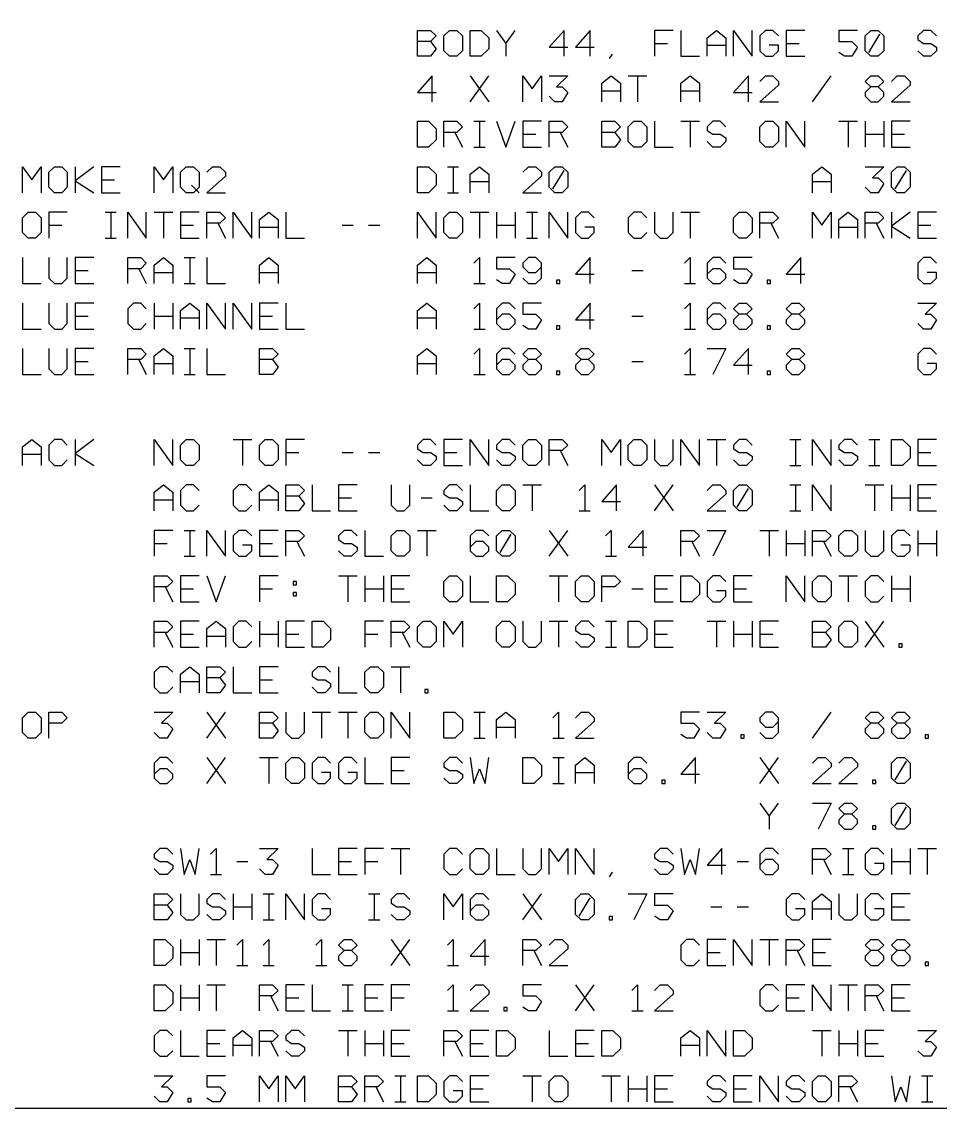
# Model space of a CAD drawing. Extents: x 0 to 610, y 0 to 915.
# Drawn here: x 324.1 to 465.6, y 574 to 741.3 of the extents above; entities that cross this region are included whole.
import ezdxf

# ---------------------------------------------------------------- set-up
doc = ezdxf.new("R2010")
doc.units = 0
doc.layers.add('NOTES', color=8, linetype='Continuous')

msp = doc.modelspace()

# ---------------------------------------------------------------- linework, layer by layer
at = {"layer": 'NOTES', "color": 8}
msp.add_lwpolyline([(6, 574), (604, 574), (604, 909), (6, 909)], close=True, dxfattribs=at)
for points in [[(385.09, 736), (385.09, 740), (387.09, 740), (387.94, 739.14), (387.09, 738.29), (385.09, 738.29)], [(390, 740), (391.14, 740), (392, 739.14), (392, 736.86), (391.14, 736), (390, 736), (389.14, 736.86), (389.14, 739.14), (390, 740)], [(393.2, 736), (393.2, 740), (394.91, 740), (396.06, 738.86), (396.06, 737.14), (394.91, 736), (393.2, 736)], [(397.26, 740), (398.69, 738), (400.11, 740)], [(407.66, 736), (407.66, 740), (405.37, 737.43), (408.23, 737.43)], [(411.71, 736), (411.71, 740), (409.43, 737.43), (412.29, 737.43)], [(424.46, 740), (421.6, 740), (421.6, 736)], [(425.66, 740), (425.66, 736), (428.51, 736)], [(429.71, 736), (429.71, 738.86), (431.14, 740), (432.57, 738.86), (432.57, 736)], [(433.77, 736), (433.77, 740), (436.63, 736), (436.63, 740)], [(440.69, 739.14), (439.83, 740), (438.69, 740), (437.83, 739.14), (437.83, 736.86), (438.69, 736), (439.83, 736), (440.69, 736.86), (440.69, 737.71), (439.26, 737.71)], [(444.74, 740), (441.89, 740), (441.89, 736), (444.74, 736)], [(452.86, 740), (450, 740), (450, 738.29), (452, 738.29), (452.86, 737.43), (452, 736), (450.86, 736), (450, 736.57)], [(454.91, 740), (456.06, 740), (456.91, 739.14), (456.91, 736.86), (456.06, 736), (454.91, 736), (454.06, 736.86), (454.06, 739.14), (454.91, 740)], [(465.03, 739.14), (464.17, 740), (463.03, 740), (462.17, 739.14), (462.17, 738.57), (463.03, 738), (464.17, 738), (465.03, 737.43), (465.03, 736.86), (464.17, 736), (463.03, 736), (462.17, 736.86)], [(387.09, 738.29), (387.94, 737.14), (387.09, 736), (385.09, 736)], [(398.69, 738), (398.69, 736)], [(421.6, 738), (423.6, 738)], [(441.89, 738), (443.89, 738)], [(454.63, 736.57), (456.34, 739.43)], [(415.09, 736.34), (414.63, 735.66)], [(429.71, 737.71), (432.57, 737.71)], [(387.37, 729), (387.37, 733), (385.09, 730.43), (387.94, 730.43)], [(393.2, 733), (396.06, 729)], [(393.2, 729), (396.06, 733)], [(401.31, 729), (401.31, 733), (402.74, 731), (404.17, 733), (404.17, 729)], [(405.37, 733), (408.23, 733), (406.51, 731.29), (407.37, 731.29), (408.23, 730.43), (407.37, 729), (406.23, 729), (405.37, 729.86)], [(413.49, 729), (413.49, 731.86), (414.91, 733), (416.34, 731.86), (416.34, 729)], [(417.54, 733), (420.4, 733)], [(418.97, 733), (418.97, 729)], [(425.66, 729), (425.66, 731.86), (427.09, 733), (428.51, 731.86), (428.51, 729)], [(436.06, 729), (436.06, 733), (433.77, 730.43), (436.63, 730.43)], [(437.83, 732.14), (438.69, 733), (439.83, 733), (440.69, 732.14), (440.69, 731.57), (437.83, 729), (440.69, 729)], [(445.94, 729), (448.8, 733)], [(454.91, 731.29), (454.06, 732.14), (454.91, 733), (456.06, 733), (456.91, 732.14), (456.06, 731.29), (454.91, 731.29), (454.06, 730.43), (454.06, 729.86), (454.91, 729), (456.06, 729), (456.91, 729.86), (456.91, 730.43), (456.06, 731.29)], [(458.11, 732.14), (458.97, 733), (460.11, 733), (460.97, 732.14), (460.97, 731.57), (458.11, 729), (460.97, 729)], [(413.49, 730.71), (416.34, 730.71)], [(425.66, 730.71), (428.51, 730.71)], [(385.09, 722), (385.09, 726), (386.8, 726), (387.94, 724.86), (387.94, 723.14), (386.8, 722), (385.09, 722)], [(389.14, 722), (389.14, 726), (391.14, 726), (392, 725.14), (391.14, 724.29), (389.14, 724.29)], [(393.77, 726), (395.49, 726)], [(394.63, 726), (394.63, 722)], [(397.26, 726), (398.69, 722), (400.11, 726)], [(404.17, 726), (401.31, 726), (401.31, 722), (404.17, 722)], [(405.37, 722), (405.37, 726), (407.37, 726), (408.23, 725.14), (407.37, 724.29), (405.37, 724.29)], [(413.49, 722), (413.49, 726), (415.49, 726), (416.34, 725.14), (415.49, 724.29), (413.49, 724.29)], [(418.4, 726), (419.54, 726), (420.4, 725.14), (420.4, 722.86), (419.54, 722), (418.4, 722), (417.54, 722.86), (417.54, 725.14), (418.4, 726)], [(421.6, 726), (421.6, 722), (424.46, 722)], [(425.66, 726), (428.51, 726)], [(427.09, 726), (427.09, 722)], [(432.57, 725.14), (431.71, 726), (430.57, 726), (429.71, 725.14), (429.71, 724.57), (430.57, 724), (431.71, 724), (432.57, 723.43), (432.57, 722.86), (431.71, 722), (430.57, 722), (429.71, 722.86)], [(438.69, 726), (439.83, 726), (440.69, 725.14), (440.69, 722.86), (439.83, 722), (438.69, 722), (437.83, 722.86), (437.83, 725.14), (438.69, 726)], [(441.89, 722), (441.89, 726), (444.74, 722), (444.74, 726)], [(450, 726), (452.86, 726)], [(451.43, 726), (451.43, 722)], [(454.06, 726), (454.06, 722)], [(456.91, 726), (456.91, 722)], [(460.97, 726), (458.11, 726), (458.11, 722), (460.97, 722)], [(390.86, 724.29), (392, 722)], [(401.31, 724), (403.31, 724)], [(407.09, 724.29), (408.23, 722)], [(415.49, 724.29), (416.34, 723.14), (415.49, 722), (413.49, 722)], [(454.06, 724), (456.91, 724)], [(458.11, 724), (460.11, 724)], [(393.77, 722), (395.49, 722)], [(324.23, 715), (324.23, 719), (325.66, 717), (327.09, 719), (327.09, 715)], [(329.14, 719), (330.29, 719), (331.14, 718.14), (331.14, 715.86), (330.29, 715), (329.14, 715), (328.29, 715.86), (328.29, 718.14), (329.14, 719)], [(332.34, 719), (332.34, 715)], [(335.2, 719), (332.34, 716.83)], [(339.26, 719), (336.4, 719), (336.4, 715), (339.26, 715)], [(344.51, 715), (344.51, 719), (345.94, 717), (347.37, 719), (347.37, 715)], [(349.43, 719), (350.57, 719), (351.43, 718.14), (351.43, 715.86), (350.57, 715), (349.43, 715), (348.57, 715.86), (348.57, 718.14), (349.43, 719)], [(352.63, 718.14), (353.49, 719), (354.63, 719), (355.49, 718.14), (355.49, 717.57), (352.63, 715), (355.49, 715)], [(385.09, 715), (385.09, 719), (386.8, 719), (387.94, 717.86), (387.94, 716.14), (386.8, 715), (385.09, 715)], [(389.71, 719), (391.43, 719)], [(390.57, 719), (390.57, 715)], [(393.2, 715), (393.2, 717.86), (394.63, 719), (396.06, 717.86), (396.06, 715)], [(401.31, 718.14), (402.17, 719), (403.31, 719), (404.17, 718.14), (404.17, 717.57), (401.31, 715), (404.17, 715)], [(406.23, 719), (407.37, 719), (408.23, 718.14), (408.23, 715.86), (407.37, 715), (406.23, 715), (405.37, 715.86), (405.37, 718.14), (406.23, 719)], [(405.94, 715.57), (407.66, 718.43)], [(445.94, 715), (445.94, 717.86), (447.37, 719), (448.8, 717.86), (448.8, 715)], [(454.06, 719), (456.91, 719), (455.2, 717.29), (456.06, 717.29), (456.91, 716.43), (456.06, 715), (454.91, 715), (454.06, 715.86)], [(458.97, 719), (460.11, 719), (460.97, 718.14), (460.97, 715.86), (460.11, 715), (458.97, 715), (458.11, 715.86), (458.11, 718.14), (458.97, 719)], [(458.69, 715.57), (460.4, 718.43)], [(332.34, 716.83), (335.2, 715)], [(336.4, 717), (338.4, 717)], [(393.2, 716.71), (396.06, 716.71)], [(445.94, 716.71), (448.8, 716.71)], [(350.29, 716.14), (351.43, 715)], [(389.71, 715), (391.43, 715)], [(325.09, 712), (326.23, 712), (327.09, 711.14), (327.09, 708.86), (326.23, 708), (325.09, 708), (324.23, 708.86), (324.23, 711.14), (325.09, 712)], [(331.14, 712), (328.29, 712), (328.29, 708)], [(336.97, 712), (338.69, 712)], [(337.83, 712), (337.83, 708)], [(340.46, 708), (340.46, 712), (343.31, 708), (343.31, 712)], [(344.51, 712), (347.37, 712)], [(345.94, 712), (345.94, 708)], [(351.43, 712), (348.57, 712), (348.57, 708), (351.43, 708)], [(352.63, 708), (352.63, 712), (354.63, 712), (355.49, 711.14), (354.63, 710.29), (352.63, 710.29)], [(356.69, 708), (356.69, 712), (359.54, 708), (359.54, 712)], [(360.74, 708), (360.74, 710.86), (362.17, 712), (363.6, 710.86), (363.6, 708)], [(364.8, 712), (364.8, 708), (367.66, 708)], [(385.09, 708), (385.09, 712), (387.94, 708), (387.94, 712)], [(390, 712), (391.14, 712), (392, 711.14), (392, 708.86), (391.14, 708), (390, 708), (389.14, 708.86), (389.14, 711.14), (390, 712)], [(393.2, 712), (396.06, 712)], [(394.63, 712), (394.63, 708)], [(397.26, 712), (397.26, 708)], [(400.11, 712), (400.11, 708)], [(401.89, 712), (403.6, 712)], [(402.74, 712), (402.74, 708)], [(405.37, 708), (405.37, 712), (408.23, 708), (408.23, 712)], [(412.29, 711.14), (411.43, 712), (410.29, 712), (409.43, 711.14), (409.43, 708.86), (410.29, 708), (411.43, 708), (412.29, 708.86), (412.29, 709.71), (410.86, 709.71)], [(420.4, 711.14), (419.54, 712), (418.4, 712), (417.54, 711.14), (417.54, 708.86), (418.4, 708), (419.54, 708), (420.4, 708.86)], [(421.6, 712), (421.6, 708.86), (422.46, 708), (423.6, 708), (424.46, 708.86), (424.46, 712)], [(425.66, 712), (428.51, 712)], [(427.09, 712), (427.09, 708)], [(434.63, 712), (435.77, 712), (436.63, 711.14), (436.63, 708.86), (435.77, 708), (434.63, 708), (433.77, 708.86), (433.77, 711.14), (434.63, 712)], [(437.83, 708), (437.83, 712), (439.83, 712), (440.69, 711.14), (439.83, 710.29), (437.83, 710.29)], [(445.94, 708), (445.94, 712), (447.37, 710), (448.8, 712), (448.8, 708)], [(450, 708), (450, 710.86), (451.43, 712), (452.86, 710.86), (452.86, 708)], [(454.06, 708), (454.06, 712), (456.06, 712), (456.91, 711.14), (456.06, 710.29), (454.06, 710.29)], [(458.11, 712), (458.11, 708)], [(460.97, 712), (458.11, 709.83)], [(465.03, 712), (462.17, 712), (462.17, 708), (465.03, 708)], [(328.29, 710), (330.29, 710)], [(348.57, 710), (350.57, 710)], [(354.34, 710.29), (355.49, 708)], [(360.74, 709.71), (363.6, 709.71)], [(373.49, 710), (375.2, 710)], [(377.54, 710), (379.26, 710)], [(397.26, 710), (400.11, 710)], [(439.54, 710.29), (440.69, 708)], [(450, 709.71), (452.86, 709.71)], [(455.77, 710.29), (456.91, 708)], [(458.11, 709.83), (460.97, 708)], [(462.17, 710), (464.17, 710)], [(336.97, 708), (338.69, 708)], [(401.89, 708), (403.6, 708)], [(324.23, 705), (324.23, 701), (327.09, 701)], [(328.29, 705), (328.29, 701.86), (329.14, 701), (330.29, 701), (331.14, 701.86), (331.14, 705)], [(335.2, 705), (332.34, 705), (332.34, 701), (335.2, 701)], [(340.46, 701), (340.46, 705), (342.46, 705), (343.31, 704.14), (342.46, 703.29), (340.46, 703.29)], [(344.51, 701), (344.51, 703.86), (345.94, 705), (347.37, 703.86), (347.37, 701)], [(349.14, 705), (350.86, 705)], [(350, 705), (350, 701)], [(352.63, 705), (352.63, 701), (355.49, 701)], [(360.74, 701), (360.74, 703.86), (362.17, 705), (363.6, 703.86), (363.6, 701)], [(385.09, 701), (385.09, 703.86), (386.51, 705), (387.94, 703.86), (387.94, 701)], [(393.77, 704.14), (394.63, 705), (394.63, 701)], [(400.11, 705), (397.26, 705), (397.26, 703.29), (399.26, 703.29), (400.11, 702.43), (399.26, 701), (398.11, 701), (397.26, 701.57)], [(401.31, 701.86), (402.17, 701), (403.31, 701), (404.17, 701.86), (404.17, 704.14), (403.31, 705), (402.17, 705), (401.31, 704.14), (401.31, 703.57), (402.17, 702.71), (403.31, 702.71), (404.17, 703.57)], [(411.71, 701), (411.71, 705), (409.43, 702.43), (412.29, 702.43)], [(426.23, 704.14), (427.09, 705), (427.09, 701)], [(432.57, 704.14), (431.71, 705), (430.57, 705), (429.71, 704.14), (429.71, 701.86), (430.57, 701), (431.71, 701), (432.57, 701.86), (432.57, 702.43), (431.71, 703.29), (430.57, 703.29), (429.71, 702.43)], [(436.63, 705), (433.77, 705), (433.77, 703.29), (435.77, 703.29), (436.63, 702.43), (435.77, 701), (434.63, 701), (433.77, 701.57)], [(444.17, 701), (444.17, 705), (441.89, 702.43), (444.74, 702.43)], [(465.03, 704.14), (464.17, 705), (463.03, 705), (462.17, 704.14), (462.17, 701.86), (463.03, 701), (464.17, 701), (465.03, 701.86), (465.03, 702.71), (463.6, 702.71)], [(332.34, 703), (334.34, 703)], [(342.17, 703.29), (343.31, 701)], [(418.11, 703), (419.83, 703)], [(344.51, 702.71), (347.37, 702.71)], [(360.74, 702.71), (363.6, 702.71)], [(385.09, 702.71), (387.94, 702.71)], [(406.51, 701), (407.03, 701), (407.03, 701.51), (406.51, 701.51), (406.51, 701)], [(438.97, 701), (439.49, 701), (439.49, 701.51), (438.97, 701.51), (438.97, 701)], [(349.14, 701), (350.86, 701)], [(393.77, 701), (395.49, 701)], [(426.23, 701), (427.94, 701)], [(324.23, 698), (324.23, 694), (327.09, 694)], [(328.29, 698), (328.29, 694.86), (329.14, 694), (330.29, 694), (331.14, 694.86), (331.14, 698)], [(335.2, 698), (332.34, 698), (332.34, 694), (335.2, 694)], [(343.31, 697.14), (342.46, 698), (341.31, 698), (340.46, 697.14), (340.46, 694.86), (341.31, 694), (342.46, 694), (343.31, 694.86)], [(344.51, 698), (344.51, 694)], [(347.37, 698), (347.37, 694)], [(348.57, 694), (348.57, 696.86), (350, 698), (351.43, 696.86), (351.43, 694)], [(352.63, 694), (352.63, 698), (355.49, 694), (355.49, 698)], [(356.69, 694), (356.69, 698), (359.54, 694), (359.54, 698)], [(363.6, 698), (360.74, 698), (360.74, 694), (363.6, 694)], [(364.8, 698), (364.8, 694), (367.66, 694)], [(385.09, 694), (385.09, 696.86), (386.51, 698), (387.94, 696.86), (387.94, 694)], [(393.77, 697.14), (394.63, 698), (394.63, 694)], [(400.11, 697.14), (399.26, 698), (398.11, 698), (397.26, 697.14), (397.26, 694.86), (398.11, 694), (399.26, 694), (400.11, 694.86), (400.11, 695.43), (399.26, 696.29), (398.11, 696.29), (397.26, 695.43)], [(404.17, 698), (401.31, 698), (401.31, 696.29), (403.31, 696.29), (404.17, 695.43), (403.31, 694), (402.17, 694), (401.31, 694.57)], [(411.71, 694), (411.71, 698), (409.43, 695.43), (412.29, 695.43)], [(426.23, 697.14), (427.09, 698), (427.09, 694)], [(432.57, 697.14), (431.71, 698), (430.57, 698), (429.71, 697.14), (429.71, 694.86), (430.57, 694), (431.71, 694), (432.57, 694.86), (432.57, 695.43), (431.71, 696.29), (430.57, 696.29), (429.71, 695.43)], [(434.63, 696.29), (433.77, 697.14), (434.63, 698), (435.77, 698), (436.63, 697.14), (435.77, 696.29), (434.63, 696.29), (433.77, 695.43), (433.77, 694.86), (434.63, 694), (435.77, 694), (436.63, 694.86), (436.63, 695.43), (435.77, 696.29)], [(442.74, 696.29), (441.89, 697.14), (442.74, 698), (443.89, 698), (444.74, 697.14), (443.89, 696.29), (442.74, 696.29), (441.89, 695.43), (441.89, 694.86), (442.74, 694), (443.89, 694), (444.74, 694.86), (444.74, 695.43), (443.89, 696.29)], [(462.17, 698), (465.03, 698), (463.31, 696.29), (464.17, 696.29), (465.03, 695.43), (464.17, 694), (463.03, 694), (462.17, 694.86)], [(332.34, 696), (334.34, 696)], [(344.51, 696), (347.37, 696)], [(348.57, 695.71), (351.43, 695.71)], [(360.74, 696), (362.74, 696)], [(385.09, 695.71), (387.94, 695.71)], [(406.51, 694), (407.03, 694), (407.03, 694.51), (406.51, 694.51), (406.51, 694)], [(418.11, 696), (419.83, 696)], [(438.97, 694), (439.49, 694), (439.49, 694.51), (438.97, 694.51), (438.97, 694)], [(393.77, 694), (395.49, 694)], [(426.23, 694), (427.94, 694)], [(324.23, 691), (324.23, 687), (327.09, 687)], [(328.29, 691), (328.29, 687.86), (329.14, 687), (330.29, 687), (331.14, 687.86), (331.14, 691)], [(335.2, 691), (332.34, 691), (332.34, 687), (335.2, 687)], [(340.46, 687), (340.46, 691), (342.46, 691), (343.31, 690.14), (342.46, 689.29), (340.46, 689.29)], [(344.51, 687), (344.51, 689.86), (345.94, 691), (347.37, 689.86), (347.37, 687)], [(349.14, 691), (350.86, 691)], [(350, 691), (350, 687)], [(352.63, 691), (352.63, 687), (355.49, 687)], [(360.74, 687), (360.74, 691), (362.74, 691), (363.6, 690.14), (362.74, 689.29), (360.74, 689.29)], [(385.09, 687), (385.09, 689.86), (386.51, 691), (387.94, 689.86), (387.94, 687)], [(393.77, 690.14), (394.63, 691), (394.63, 687)], [(400.11, 690.14), (399.26, 691), (398.11, 691), (397.26, 690.14), (397.26, 687.86), (398.11, 687), (399.26, 687), (400.11, 687.86), (400.11, 688.43), (399.26, 689.29), (398.11, 689.29), (397.26, 688.43)], [(402.17, 689.29), (401.31, 690.14), (402.17, 691), (403.31, 691), (404.17, 690.14), (403.31, 689.29), (402.17, 689.29), (401.31, 688.43), (401.31, 687.86), (402.17, 687), (403.31, 687), (404.17, 687.86), (404.17, 688.43), (403.31, 689.29)], [(410.29, 689.29), (409.43, 690.14), (410.29, 691), (411.43, 691), (412.29, 690.14), (411.43, 689.29), (410.29, 689.29), (409.43, 688.43), (409.43, 687.86), (410.29, 687), (411.43, 687), (412.29, 687.86), (412.29, 688.43), (411.43, 689.29)], [(426.23, 690.14), (427.09, 691), (427.09, 687)], [(429.71, 691), (432.57, 691), (430.57, 687)], [(436.06, 687), (436.06, 691), (433.77, 688.43), (436.63, 688.43)], [(442.74, 689.29), (441.89, 690.14), (442.74, 691), (443.89, 691), (444.74, 690.14), (443.89, 689.29), (442.74, 689.29), (441.89, 688.43), (441.89, 687.86), (442.74, 687), (443.89, 687), (444.74, 687.86), (444.74, 688.43), (443.89, 689.29)], [(465.03, 690.14), (464.17, 691), (463.03, 691), (462.17, 690.14), (462.17, 687.86), (463.03, 687), (464.17, 687), (465.03, 687.86), (465.03, 688.71), (463.6, 688.71)], [(332.34, 689), (334.34, 689)], [(342.17, 689.29), (343.31, 687)], [(344.51, 688.71), (347.37, 688.71)], [(362.74, 689.29), (363.6, 688.14), (362.74, 687), (360.74, 687)], [(385.09, 688.71), (387.94, 688.71)], [(418.11, 689), (419.83, 689)], [(349.14, 687), (350.86, 687)], [(393.77, 687), (395.49, 687)], [(406.51, 687), (407.03, 687), (407.03, 687.51), (406.51, 687.51), (406.51, 687)], [(426.23, 687), (427.94, 687)], [(438.97, 687), (439.49, 687), (439.49, 687.51), (438.97, 687.51), (438.97, 687)], [(324.23, 673), (324.23, 675.86), (325.66, 677), (327.09, 675.86), (327.09, 673)], [(331.14, 676.14), (330.29, 677), (329.14, 677), (328.29, 676.14), (328.29, 673.86), (329.14, 673), (330.29, 673), (331.14, 673.86)], [(332.34, 677), (332.34, 673)], [(335.2, 677), (332.34, 674.83)], [(344.51, 673), (344.51, 677), (347.37, 673), (347.37, 677)], [(349.43, 677), (350.57, 677), (351.43, 676.14), (351.43, 673.86), (350.57, 673), (349.43, 673), (348.57, 673.86), (348.57, 676.14), (349.43, 677)], [(356.69, 677), (359.54, 677)], [(358.11, 677), (358.11, 673)], [(361.6, 677), (362.74, 677), (363.6, 676.14), (363.6, 673.86), (362.74, 673), (361.6, 673), (360.74, 673.86), (360.74, 676.14), (361.6, 677)], [(367.66, 677), (364.8, 677), (364.8, 673)], [(387.94, 676.14), (387.09, 677), (385.94, 677), (385.09, 676.14), (385.09, 675.57), (385.94, 675), (387.09, 675), (387.94, 674.43), (387.94, 673.86), (387.09, 673), (385.94, 673), (385.09, 673.86)], [(392, 677), (389.14, 677), (389.14, 673), (392, 673)], [(393.2, 673), (393.2, 677), (396.06, 673), (396.06, 677)], [(400.11, 676.14), (399.26, 677), (398.11, 677), (397.26, 676.14), (397.26, 675.57), (398.11, 675), (399.26, 675), (400.11, 674.43), (400.11, 673.86), (399.26, 673), (398.11, 673), (397.26, 673.86)], [(402.17, 677), (403.31, 677), (404.17, 676.14), (404.17, 673.86), (403.31, 673), (402.17, 673), (401.31, 673.86), (401.31, 676.14), (402.17, 677)], [(405.37, 673), (405.37, 677), (407.37, 677), (408.23, 676.14), (407.37, 675.29), (405.37, 675.29)], [(413.49, 673), (413.49, 677), (414.91, 675), (416.34, 677), (416.34, 673)], [(418.4, 677), (419.54, 677), (420.4, 676.14), (420.4, 673.86), (419.54, 673), (418.4, 673), (417.54, 673.86), (417.54, 676.14), (418.4, 677)], [(421.6, 677), (421.6, 673.86), (422.46, 673), (423.6, 673), (424.46, 673.86), (424.46, 677)], [(425.66, 673), (425.66, 677), (428.51, 673), (428.51, 677)], [(429.71, 677), (432.57, 677)], [(431.14, 677), (431.14, 673)], [(436.63, 676.14), (435.77, 677), (434.63, 677), (433.77, 676.14), (433.77, 675.57), (434.63, 675), (435.77, 675), (436.63, 674.43), (436.63, 673.86), (435.77, 673), (434.63, 673), (433.77, 673.86)], [(442.46, 677), (444.17, 677)], [(443.31, 677), (443.31, 673)], [(445.94, 673), (445.94, 677), (448.8, 673), (448.8, 677)], [(452.86, 676.14), (452, 677), (450.86, 677), (450, 676.14), (450, 675.57), (450.86, 675), (452, 675), (452.86, 674.43), (452.86, 673.86), (452, 673), (450.86, 673), (450, 673.86)], [(454.63, 677), (456.34, 677)], [(455.49, 677), (455.49, 673)], [(458.11, 673), (458.11, 677), (459.83, 677), (460.97, 675.86), (460.97, 674.14), (459.83, 673), (458.11, 673)], [(465.03, 677), (462.17, 677), (462.17, 673), (465.03, 673)], [(324.23, 674.71), (327.09, 674.71)], [(332.34, 674.83), (335.2, 673)], [(364.8, 675), (366.8, 675)], [(373.49, 675), (375.2, 675)], [(377.54, 675), (379.26, 675)], [(389.14, 675), (391.14, 675)], [(407.09, 675.29), (408.23, 673)], [(462.17, 675), (464.17, 675)], [(442.46, 673), (444.17, 673)], [(454.63, 673), (456.34, 673)], [(344.51, 666), (344.51, 668.86), (345.94, 670), (347.37, 668.86), (347.37, 666)], [(351.43, 669.14), (350.57, 670), (349.43, 670), (348.57, 669.14), (348.57, 666.86), (349.43, 666), (350.57, 666), (351.43, 666.86)], [(359.54, 669.14), (358.69, 670), (357.54, 670), (356.69, 669.14), (356.69, 666.86), (357.54, 666), (358.69, 666), (359.54, 666.86)], [(360.74, 666), (360.74, 668.86), (362.17, 670), (363.6, 668.86), (363.6, 666)], [(364.8, 666), (364.8, 670), (366.8, 670), (367.66, 669.14), (366.8, 668.29), (364.8, 668.29)], [(368.86, 670), (368.86, 666), (371.71, 666)], [(375.77, 670), (372.91, 670), (372.91, 666), (375.77, 666)], [(381.03, 670), (381.03, 666.86), (381.89, 666), (383.03, 666), (383.89, 666.86), (383.89, 670)], [(392, 669.14), (391.14, 670), (390, 670), (389.14, 669.14), (389.14, 668.57), (390, 668), (391.14, 668), (392, 667.43), (392, 666.86), (391.14, 666), (390, 666), (389.14, 666.86)], [(393.2, 670), (393.2, 666), (396.06, 666)], [(398.11, 670), (399.26, 670), (400.11, 669.14), (400.11, 666.86), (399.26, 666), (398.11, 666), (397.26, 666.86), (397.26, 669.14), (398.11, 670)], [(401.31, 670), (404.17, 670)], [(402.74, 670), (402.74, 666)], [(410, 669.14), (410.86, 670), (410.86, 666)], [(415.77, 666), (415.77, 670), (413.49, 667.43), (416.34, 667.43)], [(421.6, 670), (424.46, 666)], [(421.6, 666), (424.46, 670)], [(429.71, 669.14), (430.57, 670), (431.71, 670), (432.57, 669.14), (432.57, 668.57), (429.71, 666), (432.57, 666)], [(434.63, 670), (435.77, 670), (436.63, 669.14), (436.63, 666.86), (435.77, 666), (434.63, 666), (433.77, 666.86), (433.77, 669.14), (434.63, 670)], [(434.34, 666.57), (436.06, 669.43)], [(442.46, 670), (444.17, 670)], [(443.31, 670), (443.31, 666)], [(445.94, 666), (445.94, 670), (448.8, 666), (448.8, 670)], [(454.06, 670), (456.91, 670)], [(455.49, 670), (455.49, 666)], [(458.11, 670), (458.11, 666)], [(460.97, 670), (460.97, 666)], [(465.03, 670), (462.17, 670), (462.17, 666), (465.03, 666)], [(344.51, 667.71), (347.37, 667.71)], [(360.74, 667.71), (363.6, 667.71)], [(366.8, 668.29), (367.66, 667.14), (366.8, 666), (364.8, 666)], [(372.91, 668), (374.91, 668)], [(385.66, 668), (387.37, 668)], [(458.11, 668), (460.97, 668)], [(462.17, 668), (464.17, 668)], [(410, 666), (411.71, 666)], [(442.46, 666), (444.17, 666)], [(347.37, 663), (344.51, 663), (344.51, 659)], [(349.14, 663), (350.86, 663)], [(350, 663), (350, 659)], [(352.63, 659), (352.63, 663), (355.49, 659), (355.49, 663)], [(359.54, 662.14), (358.69, 663), (357.54, 663), (356.69, 662.14), (356.69, 659.86), (357.54, 659), (358.69, 659), (359.54, 659.86), (359.54, 660.71), (358.11, 660.71)], [(363.6, 663), (360.74, 663), (360.74, 659), (363.6, 659)], [(364.8, 659), (364.8, 663), (366.8, 663), (367.66, 662.14), (366.8, 661.29), (364.8, 661.29)], [(375.77, 662.14), (374.91, 663), (373.77, 663), (372.91, 662.14), (372.91, 661.57), (373.77, 661), (374.91, 661), (375.77, 660.43), (375.77, 659.86), (374.91, 659), (373.77, 659), (372.91, 659.86)], [(376.97, 663), (376.97, 659), (379.83, 659)], [(381.89, 663), (383.03, 663), (383.89, 662.14), (383.89, 659.86), (383.03, 659), (381.89, 659), (381.03, 659.86), (381.03, 662.14), (381.89, 663)], [(385.09, 663), (387.94, 663)], [(386.51, 663), (386.51, 659)], [(396.06, 662.14), (395.2, 663), (394.06, 663), (393.2, 662.14), (393.2, 659.86), (394.06, 659), (395.2, 659), (396.06, 659.86), (396.06, 660.43), (395.2, 661.29), (394.06, 661.29), (393.2, 660.43)], [(398.11, 663), (399.26, 663), (400.11, 662.14), (400.11, 659.86), (399.26, 659), (398.11, 659), (397.26, 659.86), (397.26, 662.14), (398.11, 663)], [(405.37, 663), (408.23, 659)], [(405.37, 659), (408.23, 663)], [(414.06, 662.14), (414.91, 663), (414.91, 659)], [(419.83, 659), (419.83, 663), (417.54, 660.43), (420.4, 660.43)], [(425.66, 659), (425.66, 663), (427.66, 663), (428.51, 662.14), (427.66, 661.29), (425.66, 661.29)], [(429.71, 663), (432.57, 663), (430.57, 659)], [(437.83, 663), (440.69, 663)], [(439.26, 663), (439.26, 659)], [(441.89, 663), (441.89, 659)], [(444.74, 663), (444.74, 659)], [(445.94, 659), (445.94, 663), (447.94, 663), (448.8, 662.14), (447.94, 661.29), (445.94, 661.29)], [(450.86, 663), (452, 663), (452.86, 662.14), (452.86, 659.86), (452, 659), (450.86, 659), (450, 659.86), (450, 662.14), (450.86, 663)], [(454.06, 663), (454.06, 659.86), (454.91, 659), (456.06, 659), (456.91, 659.86), (456.91, 663)], [(460.97, 662.14), (460.11, 663), (458.97, 663), (458.11, 662.14), (458.11, 659.86), (458.97, 659), (460.11, 659), (460.97, 659.86), (460.97, 660.71), (459.54, 660.71)], [(462.17, 663), (462.17, 659)], [(465.03, 663), (465.03, 659)], [(344.51, 661), (346.51, 661)], [(360.74, 661), (362.74, 661)], [(366.51, 661.29), (367.66, 659)], [(397.83, 659.57), (399.54, 662.43)], [(427.37, 661.29), (428.51, 659)], [(441.89, 661), (444.74, 661)], [(447.66, 661.29), (448.8, 659)], [(462.17, 661), (465.03, 661)], [(349.14, 659), (350.86, 659)], [(414.06, 659), (415.77, 659)], [(344.51, 652), (344.51, 656), (346.51, 656), (347.37, 655.14), (346.51, 654.29), (344.51, 654.29)], [(351.43, 656), (348.57, 656), (348.57, 652), (351.43, 652)], [(352.63, 656), (354.06, 652), (355.49, 656)], [(363.6, 656), (360.74, 656), (360.74, 652)], [(372.91, 656), (375.77, 656)], [(374.34, 656), (374.34, 652)], [(376.97, 656), (376.97, 652)], [(379.83, 656), (379.83, 652)], [(383.89, 656), (381.03, 656), (381.03, 652), (383.89, 652)], [(390, 656), (391.14, 656), (392, 655.14), (392, 652.86), (391.14, 652), (390, 652), (389.14, 652.86), (389.14, 655.14), (390, 656)], [(393.2, 656), (393.2, 652), (396.06, 652)], [(397.26, 652), (397.26, 656), (398.97, 656), (400.11, 654.86), (400.11, 653.14), (398.97, 652), (397.26, 652)], [(405.37, 656), (408.23, 656)], [(406.8, 656), (406.8, 652)], [(410.29, 656), (411.43, 656), (412.29, 655.14), (412.29, 652.86), (411.43, 652), (410.29, 652), (409.43, 652.86), (409.43, 655.14), (410.29, 656)], [(413.49, 652), (413.49, 656), (415.49, 656), (416.34, 655.14), (415.49, 654.29), (413.49, 654.29)], [(424.46, 656), (421.6, 656), (421.6, 652), (424.46, 652)], [(425.66, 652), (425.66, 656), (427.37, 656), (428.51, 654.86), (428.51, 653.14), (427.37, 652), (425.66, 652)], [(432.57, 655.14), (431.71, 656), (430.57, 656), (429.71, 655.14), (429.71, 652.86), (430.57, 652), (431.71, 652), (432.57, 652.86), (432.57, 653.71), (431.14, 653.71)], [(436.63, 656), (433.77, 656), (433.77, 652), (436.63, 652)], [(441.89, 652), (441.89, 656), (444.74, 652), (444.74, 656)], [(446.8, 656), (447.94, 656), (448.8, 655.14), (448.8, 652.86), (447.94, 652), (446.8, 652), (445.94, 652.86), (445.94, 655.14), (446.8, 656)], [(450, 656), (452.86, 656)], [(451.43, 656), (451.43, 652)], [(456.91, 655.14), (456.06, 656), (454.91, 656), (454.06, 655.14), (454.06, 652.86), (454.91, 652), (456.06, 652), (456.91, 652.86)], [(458.11, 656), (458.11, 652)], [(460.97, 656), (460.97, 652)], [(346.23, 654.29), (347.37, 652)], [(365.94, 654.63), (366.46, 654.63), (366.46, 655.14), (365.94, 655.14), (365.94, 654.63)], [(348.57, 654), (350.57, 654)], [(360.74, 654), (362.74, 654)], [(365.94, 652.91), (366.46, 652.91), (366.46, 653.43), (365.94, 653.43), (365.94, 652.91)], [(376.97, 654), (379.83, 654)], [(381.03, 654), (383.03, 654)], [(418.11, 654), (419.83, 654)], [(421.6, 654), (423.6, 654)], [(433.77, 654), (435.77, 654)], [(458.11, 654), (460.97, 654)], [(344.51, 645), (344.51, 649), (346.51, 649), (347.37, 648.14), (346.51, 647.29), (344.51, 647.29)], [(351.43, 649), (348.57, 649), (348.57, 645), (351.43, 645)], [(352.63, 645), (352.63, 647.86), (354.06, 649), (355.49, 647.86), (355.49, 645)], [(359.54, 648.14), (358.69, 649), (357.54, 649), (356.69, 648.14), (356.69, 645.86), (357.54, 645), (358.69, 645), (359.54, 645.86)], [(360.74, 649), (360.74, 645)], [(363.6, 649), (363.6, 645)], [(367.66, 649), (364.8, 649), (364.8, 645), (367.66, 645)], [(368.86, 645), (368.86, 649), (370.57, 649), (371.71, 647.86), (371.71, 646.14), (370.57, 645), (368.86, 645)], [(379.83, 649), (376.97, 649), (376.97, 645)], [(381.03, 645), (381.03, 649), (383.03, 649), (383.89, 648.14), (383.03, 647.29), (381.03, 647.29)], [(385.94, 649), (387.09, 649), (387.94, 648.14), (387.94, 645.86), (387.09, 645), (385.94, 645), (385.09, 645.86), (385.09, 648.14), (385.94, 649)], [(389.14, 645), (389.14, 649), (390.57, 647), (392, 649), (392, 645)], [(398.11, 649), (399.26, 649), (400.11, 648.14), (400.11, 645.86), (399.26, 645), (398.11, 645), (397.26, 645.86), (397.26, 648.14), (398.11, 649)], [(401.31, 649), (401.31, 645.86), (402.17, 645), (403.31, 645), (404.17, 645.86), (404.17, 649)], [(405.37, 649), (408.23, 649)], [(406.8, 649), (406.8, 645)], [(412.29, 648.14), (411.43, 649), (410.29, 649), (409.43, 648.14), (409.43, 647.57), (410.29, 647), (411.43, 647), (412.29, 646.43), (412.29, 645.86), (411.43, 645), (410.29, 645), (409.43, 645.86)], [(414.06, 649), (415.77, 649)], [(414.91, 649), (414.91, 645)], [(417.54, 645), (417.54, 649), (419.26, 649), (420.4, 647.86), (420.4, 646.14), (419.26, 645), (417.54, 645)], [(424.46, 649), (421.6, 649), (421.6, 645), (424.46, 645)], [(429.71, 649), (432.57, 649)], [(431.14, 649), (431.14, 645)], [(433.77, 649), (433.77, 645)], [(436.63, 649), (436.63, 645)], [(440.69, 649), (437.83, 649), (437.83, 645), (440.69, 645)], [(445.94, 645), (445.94, 649), (447.94, 649), (448.8, 648.14), (447.94, 647.29), (445.94, 647.29)], [(450.86, 649), (452, 649), (452.86, 648.14), (452.86, 645.86), (452, 645), (450.86, 645), (450, 645.86), (450, 648.14), (450.86, 649)], [(454.06, 649), (456.91, 645)], [(454.06, 645), (456.91, 649)], [(346.23, 647.29), (347.37, 645)], [(348.57, 647), (350.57, 647)], [(352.63, 646.71), (355.49, 646.71)], [(360.74, 647), (363.6, 647)], [(364.8, 647), (366.8, 647)], [(376.97, 647), (378.97, 647)], [(382.74, 647.29), (383.89, 645)], [(421.6, 647), (423.6, 647)], [(433.77, 647), (436.63, 647)], [(437.83, 647), (439.83, 647)], [(447.94, 647.29), (448.8, 646.14), (447.94, 645), (445.94, 645)], [(414.06, 645), (415.77, 645)], [(459.26, 645), (459.77, 645), (459.77, 645.51), (459.26, 645.51), (459.26, 645)], [(347.37, 641.14), (346.51, 642), (345.37, 642), (344.51, 641.14), (344.51, 638.86), (345.37, 638), (346.51, 638), (347.37, 638.86)], [(348.57, 638), (348.57, 640.86), (350, 642), (351.43, 640.86), (351.43, 638)], [(352.63, 638), (352.63, 642), (354.63, 642), (355.49, 641.14), (354.63, 640.29), (352.63, 640.29)], [(356.69, 642), (356.69, 638), (359.54, 638)], [(363.6, 642), (360.74, 642), (360.74, 638), (363.6, 638)], [(371.71, 641.14), (370.86, 642), (369.71, 642), (368.86, 641.14), (368.86, 640.57), (369.71, 640), (370.86, 640), (371.71, 639.43), (371.71, 638.86), (370.86, 638), (369.71, 638), (368.86, 638.86)], [(372.91, 642), (372.91, 638), (375.77, 638)], [(377.83, 642), (378.97, 642), (379.83, 641.14), (379.83, 638.86), (378.97, 638), (377.83, 638), (376.97, 638.86), (376.97, 641.14), (377.83, 642)], [(381.03, 642), (383.89, 642)], [(382.46, 642), (382.46, 638)], [(348.57, 639.71), (351.43, 639.71)], [(354.63, 640.29), (355.49, 639.14), (354.63, 638), (352.63, 638)], [(360.74, 640), (362.74, 640)], [(386.23, 638), (386.74, 638), (386.74, 638.51), (386.23, 638.51), (386.23, 638)], [(325.09, 635), (326.23, 635), (327.09, 634.14), (327.09, 631.86), (326.23, 631), (325.09, 631), (324.23, 631.86), (324.23, 634.14), (325.09, 635)], [(328.29, 631), (328.29, 635), (330.29, 635), (331.14, 634.14), (330.29, 633.29), (328.29, 633.29)], [(344.51, 635), (347.37, 635), (345.66, 633.29), (346.51, 633.29), (347.37, 632.43), (346.51, 631), (345.37, 631), (344.51, 631.86)], [(352.63, 635), (355.49, 631)], [(352.63, 631), (355.49, 635)], [(360.74, 631), (360.74, 635), (362.74, 635), (363.6, 634.14), (362.74, 633.29), (360.74, 633.29)], [(364.8, 635), (364.8, 631.86), (365.66, 631), (366.8, 631), (367.66, 631.86), (367.66, 635)], [(368.86, 635), (371.71, 635)], [(370.29, 635), (370.29, 631)], [(372.91, 635), (375.77, 635)], [(374.34, 635), (374.34, 631)], [(377.83, 635), (378.97, 635), (379.83, 634.14), (379.83, 631.86), (378.97, 631), (377.83, 631), (376.97, 631.86), (376.97, 634.14), (377.83, 635)], [(381.03, 631), (381.03, 635), (383.89, 631), (383.89, 635)], [(389.14, 631), (389.14, 635), (390.86, 635), (392, 633.86), (392, 632.14), (390.86, 631), (389.14, 631)], [(393.77, 635), (395.49, 635)], [(394.63, 635), (394.63, 631)], [(397.26, 631), (397.26, 633.86), (398.69, 635), (400.11, 633.86), (400.11, 631)], [(405.94, 634.14), (406.8, 635), (406.8, 631)], [(409.43, 634.14), (410.29, 635), (411.43, 635), (412.29, 634.14), (412.29, 633.57), (409.43, 631), (412.29, 631)], [(428.51, 635), (425.66, 635), (425.66, 633.29), (427.66, 633.29), (428.51, 632.43), (427.66, 631), (426.51, 631), (425.66, 631.57)], [(429.71, 635), (432.57, 635), (430.86, 633.29), (431.71, 633.29), (432.57, 632.43), (431.71, 631), (430.57, 631), (429.71, 631.86)], [(437.83, 631.86), (438.69, 631), (439.83, 631), (440.69, 631.86), (440.69, 634.14), (439.83, 635), (438.69, 635), (437.83, 634.14), (437.83, 633.57), (438.69, 632.71), (439.83, 632.71), (440.69, 633.57)], [(445.94, 631), (448.8, 635)], [(454.91, 633.29), (454.06, 634.14), (454.91, 635), (456.06, 635), (456.91, 634.14), (456.06, 633.29), (454.91, 633.29), (454.06, 632.43), (454.06, 631.86), (454.91, 631), (456.06, 631), (456.91, 631.86), (456.91, 632.43), (456.06, 633.29)], [(458.97, 633.29), (458.11, 634.14), (458.97, 635), (460.11, 635), (460.97, 634.14), (460.11, 633.29), (458.97, 633.29), (458.11, 632.43), (458.11, 631.86), (458.97, 631), (460.11, 631), (460.97, 631.86), (460.97, 632.43), (460.11, 633.29)], [(362.74, 633.29), (363.6, 632.14), (362.74, 631), (360.74, 631)], [(397.26, 632.71), (400.11, 632.71)], [(393.77, 631), (395.49, 631)], [(405.94, 631), (407.66, 631)], [(434.91, 631), (435.43, 631), (435.43, 631.51), (434.91, 631.51), (434.91, 631)], [(463.31, 631), (463.83, 631), (463.83, 631.51), (463.31, 631.51), (463.31, 631)], [(347.37, 627.14), (346.51, 628), (345.37, 628), (344.51, 627.14), (344.51, 624.86), (345.37, 624), (346.51, 624), (347.37, 624.86), (347.37, 625.43), (346.51, 626.29), (345.37, 626.29), (344.51, 625.43)], [(352.63, 628), (355.49, 624)], [(352.63, 624), (355.49, 628)], [(360.74, 628), (363.6, 628)], [(362.17, 628), (362.17, 624)], [(365.66, 628), (366.8, 628), (367.66, 627.14), (367.66, 624.86), (366.8, 624), (365.66, 624), (364.8, 624.86), (364.8, 627.14), (365.66, 628)], [(371.71, 627.14), (370.86, 628), (369.71, 628), (368.86, 627.14), (368.86, 624.86), (369.71, 624), (370.86, 624), (371.71, 624.86), (371.71, 625.71), (370.29, 625.71)], [(375.77, 627.14), (374.91, 628), (373.77, 628), (372.91, 627.14), (372.91, 624.86), (373.77, 624), (374.91, 624), (375.77, 624.86), (375.77, 625.71), (374.34, 625.71)], [(376.97, 628), (376.97, 624), (379.83, 624)], [(383.89, 628), (381.03, 628), (381.03, 624), (383.89, 624)], [(392, 627.14), (391.14, 628), (390, 628), (389.14, 627.14), (389.14, 626.57), (390, 626), (391.14, 626), (392, 625.43), (392, 624.86), (391.14, 624), (390, 624), (389.14, 624.86)], [(393.2, 628), (393.77, 624), (394.63, 626.29), (395.49, 624), (396.06, 628)], [(401.31, 624), (401.31, 628), (403.03, 628), (404.17, 626.86), (404.17, 625.14), (403.03, 624), (401.31, 624)], [(405.94, 628), (407.66, 628)], [(406.8, 628), (406.8, 624)], [(409.43, 624), (409.43, 626.86), (410.86, 628), (412.29, 626.86), (412.29, 624)], [(420.4, 627.14), (419.54, 628), (418.4, 628), (417.54, 627.14), (417.54, 624.86), (418.4, 624), (419.54, 624), (420.4, 624.86), (420.4, 625.43), (419.54, 626.29), (418.4, 626.29), (417.54, 625.43)], [(427.94, 624), (427.94, 628), (425.66, 625.43), (428.51, 625.43)], [(437.83, 628), (440.69, 624)], [(437.83, 624), (440.69, 628)], [(445.94, 627.14), (446.8, 628), (447.94, 628), (448.8, 627.14), (448.8, 626.57), (445.94, 624), (448.8, 624)], [(450, 627.14), (450.86, 628), (452, 628), (452.86, 627.14), (452.86, 626.57), (450, 624), (452.86, 624)], [(458.97, 628), (460.11, 628), (460.97, 627.14), (460.97, 624.86), (460.11, 624), (458.97, 624), (458.11, 624.86), (458.11, 627.14), (458.97, 628)], [(381.03, 626), (383.03, 626)], [(458.69, 624.57), (460.4, 627.43)], [(409.43, 625.71), (412.29, 625.71)], [(422.74, 624), (423.26, 624), (423.26, 624.51), (422.74, 624.51), (422.74, 624)], [(455.2, 624), (455.71, 624), (455.71, 624.51), (455.2, 624.51), (455.2, 624)], [(405.94, 624), (407.66, 624)], [(437.83, 621), (439.26, 619), (440.69, 621)], [(445.94, 621), (448.8, 621), (446.8, 617)], [(450.86, 619.29), (450, 620.14), (450.86, 621), (452, 621), (452.86, 620.14), (452, 619.29), (450.86, 619.29), (450, 618.43), (450, 617.86), (450.86, 617), (452, 617), (452.86, 617.86), (452.86, 618.43), (452, 619.29)], [(458.97, 621), (460.11, 621), (460.97, 620.14), (460.97, 617.86), (460.11, 617), (458.97, 617), (458.11, 617.86), (458.11, 620.14), (458.97, 621)], [(458.69, 617.57), (460.4, 620.43)], [(439.26, 619), (439.26, 617)], [(455.2, 617), (455.71, 617), (455.71, 617.51), (455.2, 617.51), (455.2, 617)], [(347.37, 613.14), (346.51, 614), (345.37, 614), (344.51, 613.14), (344.51, 612.57), (345.37, 612), (346.51, 612), (347.37, 611.43), (347.37, 610.86), (346.51, 610), (345.37, 610), (344.51, 610.86)], [(348.57, 614), (349.14, 610), (350, 612.29), (350.86, 610), (351.43, 614)], [(353.2, 613.14), (354.06, 614), (354.06, 610)], [(360.74, 614), (363.6, 614), (361.89, 612.29), (362.74, 612.29), (363.6, 611.43), (362.74, 610), (361.6, 610), (360.74, 610.86)], [(368.86, 614), (368.86, 610), (371.71, 610)], [(375.77, 614), (372.91, 614), (372.91, 610), (375.77, 610)], [(379.83, 614), (376.97, 614), (376.97, 610)], [(381.03, 614), (383.89, 614)], [(382.46, 614), (382.46, 610)], [(392, 613.14), (391.14, 614), (390, 614), (389.14, 613.14), (389.14, 610.86), (390, 610), (391.14, 610), (392, 610.86)], [(394.06, 614), (395.2, 614), (396.06, 613.14), (396.06, 610.86), (395.2, 610), (394.06, 610), (393.2, 610.86), (393.2, 613.14), (394.06, 614)], [(397.26, 614), (397.26, 610), (400.11, 610)], [(401.31, 614), (401.31, 610.86), (402.17, 610), (403.31, 610), (404.17, 610.86), (404.17, 614)], [(405.37, 610), (405.37, 614), (406.8, 612), (408.23, 614), (408.23, 610)], [(409.43, 610), (409.43, 614), (412.29, 610), (412.29, 614)], [(424.46, 613.14), (423.6, 614), (422.46, 614), (421.6, 613.14), (421.6, 612.57), (422.46, 612), (423.6, 612), (424.46, 611.43), (424.46, 610.86), (423.6, 610), (422.46, 610), (421.6, 610.86)], [(425.66, 614), (426.23, 610), (427.09, 612.29), (427.94, 610), (428.51, 614)], [(432, 610), (432, 614), (429.71, 611.43), (432.57, 611.43)], [(440.69, 613.14), (439.83, 614), (438.69, 614), (437.83, 613.14), (437.83, 610.86), (438.69, 610), (439.83, 610), (440.69, 610.86), (440.69, 611.43), (439.83, 612.29), (438.69, 612.29), (437.83, 611.43)], [(445.94, 610), (445.94, 614), (447.94, 614), (448.8, 613.14), (447.94, 612.29), (445.94, 612.29)], [(450.57, 614), (452.29, 614)], [(451.43, 614), (451.43, 610)], [(456.91, 613.14), (456.06, 614), (454.91, 614), (454.06, 613.14), (454.06, 610.86), (454.91, 610), (456.06, 610), (456.91, 610.86), (456.91, 611.71), (455.49, 611.71)], [(458.11, 614), (458.11, 610)], [(460.97, 614), (460.97, 610)], [(462.17, 614), (465.03, 614)], [(463.6, 614), (463.6, 610)], [(357.26, 612), (358.97, 612)], [(372.91, 612), (374.91, 612)], [(376.97, 612), (378.97, 612)], [(434.34, 612), (436.06, 612)], [(447.66, 612.29), (448.8, 610)], [(458.11, 612), (460.97, 612)], [(353.2, 610), (354.91, 610)], [(415.09, 610.34), (414.63, 609.66)], [(450.57, 610), (452.29, 610)], [(344.51, 603), (344.51, 607), (346.51, 607), (347.37, 606.14), (346.51, 605.29), (344.51, 605.29)], [(348.57, 607), (348.57, 603.86), (349.43, 603), (350.57, 603), (351.43, 603.86), (351.43, 607)], [(355.49, 606.14), (354.63, 607), (353.49, 607), (352.63, 606.14), (352.63, 605.57), (353.49, 605), (354.63, 605), (355.49, 604.43), (355.49, 603.86), (354.63, 603), (353.49, 603), (352.63, 603.86)], [(356.69, 607), (356.69, 603)], [(359.54, 607), (359.54, 603)], [(361.31, 607), (363.03, 607)], [(362.17, 607), (362.17, 603)], [(364.8, 603), (364.8, 607), (367.66, 603), (367.66, 607)], [(371.71, 606.14), (370.86, 607), (369.71, 607), (368.86, 606.14), (368.86, 603.86), (369.71, 603), (370.86, 603), (371.71, 603.86), (371.71, 604.71), (370.29, 604.71)], [(377.54, 607), (379.26, 607)], [(378.4, 607), (378.4, 603)], [(383.89, 606.14), (383.03, 607), (381.89, 607), (381.03, 606.14), (381.03, 605.57), (381.89, 605), (383.03, 605), (383.89, 604.43), (383.89, 603.86), (383.03, 603), (381.89, 603), (381.03, 603.86)], [(389.14, 603), (389.14, 607), (390.57, 605), (392, 607), (392, 603)], [(396.06, 606.14), (395.2, 607), (394.06, 607), (393.2, 606.14), (393.2, 603.86), (394.06, 603), (395.2, 603), (396.06, 603.86), (396.06, 604.43), (395.2, 605.29), (394.06, 605.29), (393.2, 604.43)], [(401.31, 607), (404.17, 603)], [(401.31, 603), (404.17, 607)], [(410.29, 607), (411.43, 607), (412.29, 606.14), (412.29, 603.86), (411.43, 603), (410.29, 603), (409.43, 603.86), (409.43, 606.14), (410.29, 607)], [(410, 603.57), (411.71, 606.43)], [(417.54, 607), (420.4, 607), (418.4, 603)], [(424.46, 607), (421.6, 607), (421.6, 605.29), (423.6, 605.29), (424.46, 604.43), (423.6, 603), (422.46, 603), (421.6, 603.57)], [(444.74, 606.14), (443.89, 607), (442.74, 607), (441.89, 606.14), (441.89, 603.86), (442.74, 603), (443.89, 603), (444.74, 603.86), (444.74, 604.71), (443.31, 604.71)], [(445.94, 603), (445.94, 605.86), (447.37, 607), (448.8, 605.86), (448.8, 603)], [(450, 607), (450, 603.86), (450.86, 603), (452, 603), (452.86, 603.86), (452.86, 607)], [(456.91, 606.14), (456.06, 607), (454.91, 607), (454.06, 606.14), (454.06, 603.86), (454.91, 603), (456.06, 603), (456.91, 603.86), (456.91, 604.71), (455.49, 604.71)], [(460.97, 607), (458.11, 607), (458.11, 603), (460.97, 603)], [(346.51, 605.29), (347.37, 604.14), (346.51, 603), (344.51, 603)], [(356.69, 605), (359.54, 605)], [(430.29, 605), (432, 605)], [(434.34, 605), (436.06, 605)], [(445.94, 604.71), (448.8, 604.71)], [(458.11, 605), (460.11, 605)], [(361.31, 603), (363.03, 603)], [(377.54, 603), (379.26, 603)], [(414.63, 603), (415.14, 603), (415.14, 603.51), (414.63, 603.51), (414.63, 603)], [(344.51, 596), (344.51, 600), (346.23, 600), (347.37, 598.86), (347.37, 597.14), (346.23, 596), (344.51, 596)], [(348.57, 600), (348.57, 596)], [(351.43, 600), (351.43, 596)], [(352.63, 600), (355.49, 600)], [(354.06, 600), (354.06, 596)], [(357.26, 599.14), (358.11, 600), (358.11, 596)], [(361.31, 599.14), (362.17, 600), (362.17, 596)], [(369.43, 599.14), (370.29, 600), (370.29, 596)], [(373.77, 598.29), (372.91, 599.14), (373.77, 600), (374.91, 600), (375.77, 599.14), (374.91, 598.29), (373.77, 598.29), (372.91, 597.43), (372.91, 596.86), (373.77, 596), (374.91, 596), (375.77, 596.86), (375.77, 597.43), (374.91, 598.29)], [(381.03, 600), (383.89, 596)], [(381.03, 596), (383.89, 600)], [(389.71, 599.14), (390.57, 600), (390.57, 596)], [(395.49, 596), (395.49, 600), (393.2, 597.43), (396.06, 597.43)], [(401.31, 596), (401.31, 600), (403.31, 600), (404.17, 599.14), (403.31, 598.29), (401.31, 598.29)], [(405.37, 599.14), (406.23, 600), (407.37, 600), (408.23, 599.14), (408.23, 598.57), (405.37, 596), (408.23, 596)], [(428.51, 599.14), (427.66, 600), (426.51, 600), (425.66, 599.14), (425.66, 596.86), (426.51, 596), (427.66, 596), (428.51, 596.86)], [(432.57, 600), (429.71, 600), (429.71, 596), (432.57, 596)], [(433.77, 596), (433.77, 600), (436.63, 596), (436.63, 600)], [(437.83, 600), (440.69, 600)], [(439.26, 600), (439.26, 596)], [(441.89, 596), (441.89, 600), (443.89, 600), (444.74, 599.14), (443.89, 598.29), (441.89, 598.29)], [(448.8, 600), (445.94, 600), (445.94, 596), (448.8, 596)], [(454.91, 598.29), (454.06, 599.14), (454.91, 600), (456.06, 600), (456.91, 599.14), (456.06, 598.29), (454.91, 598.29), (454.06, 597.43), (454.06, 596.86), (454.91, 596), (456.06, 596), (456.91, 596.86), (456.91, 597.43), (456.06, 598.29)], [(458.97, 598.29), (458.11, 599.14), (458.97, 600), (460.11, 600), (460.97, 599.14), (460.11, 598.29), (458.97, 598.29), (458.11, 597.43), (458.11, 596.86), (458.97, 596), (460.11, 596), (460.97, 596.86), (460.97, 597.43), (460.11, 598.29)], [(348.57, 598), (351.43, 598)], [(403.03, 598.29), (404.17, 596)], [(429.71, 598), (431.71, 598)], [(443.6, 598.29), (444.74, 596)], [(445.94, 598), (447.94, 598)], [(357.26, 596), (358.97, 596)], [(361.31, 596), (363.03, 596)], [(369.43, 596), (371.14, 596)], [(389.71, 596), (391.43, 596)], [(463.31, 596), (463.83, 596), (463.83, 596.51), (463.31, 596.51), (463.31, 596)], [(344.51, 589), (344.51, 593), (346.23, 593), (347.37, 591.86), (347.37, 590.14), (346.23, 589), (344.51, 589)], [(348.57, 593), (348.57, 589)], [(351.43, 593), (351.43, 589)], [(352.63, 593), (355.49, 593)], [(354.06, 593), (354.06, 589)], [(360.74, 589), (360.74, 593), (362.74, 593), (363.6, 592.14), (362.74, 591.29), (360.74, 591.29)], [(367.66, 593), (364.8, 593), (364.8, 589), (367.66, 589)], [(368.86, 593), (368.86, 589), (371.71, 589)], [(373.49, 593), (375.2, 593)], [(374.34, 593), (374.34, 589)], [(379.83, 593), (376.97, 593), (376.97, 589), (379.83, 589)], [(383.89, 593), (381.03, 593), (381.03, 589)], [(389.71, 592.14), (390.57, 593), (390.57, 589)], [(393.2, 592.14), (394.06, 593), (395.2, 593), (396.06, 592.14), (396.06, 591.57), (393.2, 589), (396.06, 589)], [(404.17, 593), (401.31, 593), (401.31, 591.29), (403.31, 591.29), (404.17, 590.43), (403.31, 589), (402.17, 589), (401.31, 589.57)], [(409.43, 593), (412.29, 589)], [(409.43, 589), (412.29, 593)], [(418.11, 592.14), (418.97, 593), (418.97, 589)], [(421.6, 592.14), (422.46, 593), (423.6, 593), (424.46, 592.14), (424.46, 591.57), (421.6, 589), (424.46, 589)], [(440.69, 592.14), (439.83, 593), (438.69, 593), (437.83, 592.14), (437.83, 589.86), (438.69, 589), (439.83, 589), (440.69, 589.86)], [(444.74, 593), (441.89, 593), (441.89, 589), (444.74, 589)], [(445.94, 589), (445.94, 593), (448.8, 589), (448.8, 593)], [(450, 593), (452.86, 593)], [(451.43, 593), (451.43, 589)], [(454.06, 589), (454.06, 593), (456.06, 593), (456.91, 592.14), (456.06, 591.29), (454.06, 591.29)], [(460.97, 593), (458.11, 593), (458.11, 589), (460.97, 589)], [(348.57, 591), (351.43, 591)], [(362.46, 591.29), (363.6, 589)], [(364.8, 591), (366.8, 591)], [(376.97, 591), (378.97, 591)], [(381.03, 591), (383.03, 591)], [(441.89, 591), (443.89, 591)], [(455.77, 591.29), (456.91, 589)], [(458.11, 591), (460.11, 591)], [(373.49, 589), (375.2, 589)], [(389.71, 589), (391.43, 589)], [(398.4, 589), (398.91, 589), (398.91, 589.51), (398.4, 589.51), (398.4, 589)], [(418.11, 589), (419.83, 589)], [(347.37, 585.14), (346.51, 586), (345.37, 586), (344.51, 585.14), (344.51, 582.86), (345.37, 582), (346.51, 582), (347.37, 582.86)], [(348.57, 586), (348.57, 582), (351.43, 582)], [(355.49, 586), (352.63, 586), (352.63, 582), (355.49, 582)], [(356.69, 582), (356.69, 584.86), (358.11, 586), (359.54, 584.86), (359.54, 582)], [(360.74, 582), (360.74, 586), (362.74, 586), (363.6, 585.14), (362.74, 584.29), (360.74, 584.29)], [(367.66, 585.14), (366.8, 586), (365.66, 586), (364.8, 585.14), (364.8, 584.57), (365.66, 584), (366.8, 584), (367.66, 583.43), (367.66, 582.86), (366.8, 582), (365.66, 582), (364.8, 582.86)], [(372.91, 586), (375.77, 586)], [(374.34, 586), (374.34, 582)], [(376.97, 586), (376.97, 582)], [(379.83, 586), (379.83, 582)], [(383.89, 586), (381.03, 586), (381.03, 582), (383.89, 582)], [(389.14, 582), (389.14, 586), (391.14, 586), (392, 585.14), (391.14, 584.29), (389.14, 584.29)], [(396.06, 586), (393.2, 586), (393.2, 582), (396.06, 582)], [(397.26, 582), (397.26, 586), (398.97, 586), (400.11, 584.86), (400.11, 583.14), (398.97, 582), (397.26, 582)], [(405.37, 586), (405.37, 582), (408.23, 582)], [(412.29, 586), (409.43, 586), (409.43, 582), (412.29, 582)], [(413.49, 582), (413.49, 586), (415.2, 586), (416.34, 584.86), (416.34, 583.14), (415.2, 582), (413.49, 582)], [(425.66, 582), (425.66, 584.86), (427.09, 586), (428.51, 584.86), (428.51, 582)], [(429.71, 582), (429.71, 586), (432.57, 582), (432.57, 586)], [(433.77, 582), (433.77, 586), (435.49, 586), (436.63, 584.86), (436.63, 583.14), (435.49, 582), (433.77, 582)], [(445.94, 586), (448.8, 586)], [(447.37, 586), (447.37, 582)], [(450, 586), (450, 582)], [(452.86, 586), (452.86, 582)], [(456.91, 586), (454.06, 586), (454.06, 582), (456.91, 582)], [(462.17, 586), (465.03, 586), (463.31, 584.29), (464.17, 584.29), (465.03, 583.43), (464.17, 582), (463.03, 582), (462.17, 582.86)], [(352.63, 584), (354.63, 584)], [(362.46, 584.29), (363.6, 582)], [(376.97, 584), (379.83, 584)], [(381.03, 584), (383.03, 584)], [(390.86, 584.29), (392, 582)], [(393.2, 584), (395.2, 584)], [(409.43, 584), (411.43, 584)], [(450, 584), (452.86, 584)], [(454.06, 584), (456.06, 584)], [(356.69, 583.71), (359.54, 583.71)], [(425.66, 583.71), (428.51, 583.71)], [(344.51, 579), (347.37, 579), (345.66, 577.29), (346.51, 577.29), (347.37, 576.43), (346.51, 575), (345.37, 575), (344.51, 575.86)], [(355.49, 579), (352.63, 579), (352.63, 577.29), (354.63, 577.29), (355.49, 576.43), (354.63, 575), (353.49, 575), (352.63, 575.57)], [(360.74, 575), (360.74, 579), (362.17, 577), (363.6, 579), (363.6, 575)], [(364.8, 575), (364.8, 579), (366.23, 577), (367.66, 579), (367.66, 575)], [(372.91, 575), (372.91, 579), (374.91, 579), (375.77, 578.14), (374.91, 577.29), (372.91, 577.29)], [(376.97, 575), (376.97, 579), (378.97, 579), (379.83, 578.14), (378.97, 577.29), (376.97, 577.29)], [(381.6, 579), (383.31, 579)], [(382.46, 579), (382.46, 575)], [(385.09, 575), (385.09, 579), (386.8, 579), (387.94, 577.86), (387.94, 576.14), (386.8, 575), (385.09, 575)], [(392, 578.14), (391.14, 579), (390, 579), (389.14, 578.14), (389.14, 575.86), (390, 575), (391.14, 575), (392, 575.86), (392, 576.71), (390.57, 576.71)], [(396.06, 579), (393.2, 579), (393.2, 575), (396.06, 575)], [(401.31, 579), (404.17, 579)], [(402.74, 579), (402.74, 575)], [(406.23, 579), (407.37, 579), (408.23, 578.14), (408.23, 575.86), (407.37, 575), (406.23, 575), (405.37, 575.86), (405.37, 578.14), (406.23, 579)], [(413.49, 579), (416.34, 579)], [(414.91, 579), (414.91, 575)], [(417.54, 579), (417.54, 575)], [(420.4, 579), (420.4, 575)], [(424.46, 579), (421.6, 579), (421.6, 575), (424.46, 575)], [(432.57, 578.14), (431.71, 579), (430.57, 579), (429.71, 578.14), (429.71, 577.57), (430.57, 577), (431.71, 577), (432.57, 576.43), (432.57, 575.86), (431.71, 575), (430.57, 575), (429.71, 575.86)], [(436.63, 579), (433.77, 579), (433.77, 575), (436.63, 575)], [(437.83, 575), (437.83, 579), (440.69, 575), (440.69, 579)], [(444.74, 578.14), (443.89, 579), (442.74, 579), (441.89, 578.14), (441.89, 577.57), (442.74, 577), (443.89, 577), (444.74, 576.43), (444.74, 575.86), (443.89, 575), (442.74, 575), (441.89, 575.86)], [(446.8, 579), (447.94, 579), (448.8, 578.14), (448.8, 575.86), (447.94, 575), (446.8, 575), (445.94, 575.86), (445.94, 578.14), (446.8, 579)], [(450, 575), (450, 579), (452, 579), (452.86, 578.14), (452, 577.29), (450, 577.29)], [(458.11, 579), (458.69, 575), (459.54, 577.29), (460.4, 575), (460.97, 579)], [(462.74, 579), (464.46, 579)], [(463.6, 579), (463.6, 575)], [(374.91, 577.29), (375.77, 576.14), (374.91, 575), (372.91, 575)], [(378.69, 577.29), (379.83, 575)], [(451.71, 577.29), (452.86, 575)], [(393.2, 577), (395.2, 577)], [(417.54, 577), (420.4, 577)], [(421.6, 577), (423.6, 577)], [(433.77, 577), (435.77, 577)], [(349.71, 575), (350.23, 575), (350.23, 575.51), (349.71, 575.51), (349.71, 575)], [(381.6, 575), (383.31, 575)], [(462.74, 575), (464.46, 575)]]:
    msp.add_lwpolyline(points, dxfattribs=at)

doc.saveas('drawing.dxf')
